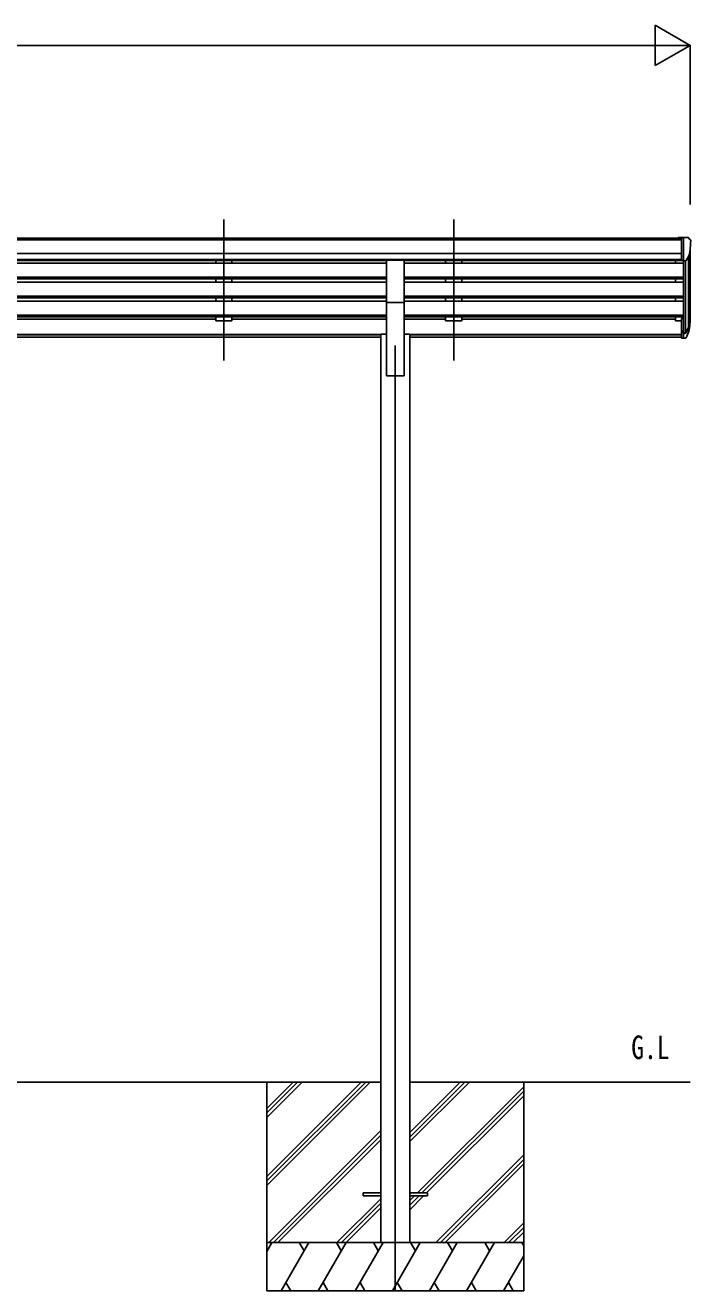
# Model space of a CAD drawing. Units: millimetres, scale not verified. Extents: x -10512 to 10512, y -7425 to 7425.
# Drawn here: x -714 to 1358, y -4162 to -221 of the extents above; entities that cross this region are included whole.
import ezdxf
from ezdxf.enums import TextEntityAlignment as Align

# ---------------------------------------------------------------- set-up
doc = ezdxf.new("R2010")
doc.units = ezdxf.units.MM
doc.header["$LTSCALE"] = 30
for name, color, linetype in [('0-2_USER1', 3, 'Continuous'), ('0-3_YKK_12', 2, 'Continuous'), ('0-4_YKK_13', 4, 'Continuous'), ('0-5_YKK_A1', 4, 'Continuous'), ('0-6_YKK_D', 6, 'Continuous')]:
    doc.layers.add(name, color=color, linetype=linetype)
doc.styles.add('ＭＳ ゴシック', font='')
doc.styles.get('ＭＳ ゴシック').set_extended_font_data('MS Gothic')

msp = doc.modelspace()

# ---------------------------------------------------------------- linework, layer by layer
at = {"layer": '0-3_YKK_12'}
for p, q in [((-96.45, -826.36), (-96.45, -1265.61)), ((-96.45, -826.36), (-96.45, -1265.61)), ((619.55, -826.36), (619.55, -1265.61)), ((619.55, -826.36), (619.55, -1265.61)), ((437.55, -1218.93), (437.55, -4162.5))]:
    msp.add_line(p, q, dxfattribs=at)
at = {"layer": '0-4_YKK_13'}
for p, q in [((1329.05, -882.11), (1319.05, -882.19)), ((1319.05, -883.71), (1319.05, -882.19)), ((1329.05, -954.09), (1329.05, -882.11)), ((1347.55, -882.11), (1329.05, -882.11)), ((1335.55, -955.09), (1335.55, -882.11)), ((1347.55, -882.11), (1349.88, -882.25)), ((1350.64, -882.67), (1354.71, -888.48)), ((1357.55, -891.48), (1357.55, -892.11)), ((1343.17, -953.28), (1352.45, -937.21)), ((410.05, -1084.53), (410.05, -952.74)), ((410.05, -952.74), (465.05, -952.74)), ((465.05, -1084.53), (465.05, -952.74)), ((1329.05, -954.09), (1335.55, -954.09)), ((1335.55, -955.09), (1340.76, -954.77)), ((410.05, -1084.53), (465.05, -1084.53)), ((1329.05, -1134.12), (1329.05, -1195.18)), ((1329.05, -1134.12), (1335.55, -1134.12)), ((1335.55, -1134.12), (1335.55, -1196)), ((1329.05, -1172.43), (1335.55, -1172.43)), ((1329.05, -1177.83), (1335.55, -1177.83)), ((1335.55, -1178.83), (1340.68, -1178.83)), ((1335.55, -1180.83), (1340.4, -1180.83)), ((1341.98, -1178.08), (1351.74, -1159.67)), ((1353.16, -1160.16), (1342.99, -1179.33)), ((1350.57, -1177.02), (1342.99, -1194.5)), ((1329.05, -1195.18), (1335.55, -1195.18)), ((1335.55, -1196), (1340.4, -1196)), ((337.55, -3858), (337.55, -3867)), ((337.55, -3858), (392.35, -3858)), ((482.75, -3858), (537.55, -3858)), ((537.55, -3858), (537.55, -3867)), ((337.55, -3867), (392.35, -3867)), ((482.75, -3867), (537.55, -3867))]:
    msp.add_line(p, q, dxfattribs=at)
for centre, radius, start, end in [((1349.82, -883.25), 1, 35, 86.5), ((1155.55, -892.11), 202, 347.09739, 0), ((1354.55, -891.48), 3, 0, 87), ((1340.58, -951.78), 3, 273.5, 330), ((1267.6, -1133.71), 88.05, 342.78929, 2.77608), ((1266.89, -1137.99), 89.07, 345.58812, 5.50424), ((1340.4, -1177.83), 3, 270, 330), ((1340.68, -1177.33), 1.5, 270, 330), ((1222.33, -1140.94), 133.22, 344.28698, 356.72013), ((1340.4, -1193), 3, 270, 330)]:
    msp.add_arc(centre, radius, start, end, dxfattribs=at)
at = {"layer": '0-5_YKK_A1'}
for p, q in [((1329.05, -883.71), (-2953.95, -883.71)), ((1329.05, -888.93), (-2953.95, -888.93)), ((1329.05, -932.46), (-2953.95, -932.46)), ((1350.58, -940.45), (1350.58, -1161.86)), ((1355.55, -920.46), (1355.55, -1129.46)), ((1329.05, -950.31), (-2953.95, -950.31)), ((410.05, -953.56), (-2034.95, -953.56)), ((410.05, -962.17), (-2034.95, -962.17)), ((-121.45, -953.56), (-121.45, -962.17)), ((-71.45, -953.56), (-71.45, -962.17)), ((1329.05, -953.66), (465.05, -953.66)), ((465.05, -962.17), (1335.55, -962.17)), ((594.55, -953.56), (594.55, -962.17)), ((644.55, -953.56), (644.55, -962.17)), ((1310.55, -953.56), (1310.55, -962.17)), ((1335.55, -955.09), (1335.55, -1141.22)), ((1341.55, -954.61), (1341.56, -1178.55)), ((410.05, -1005.82), (-2034.95, -1005.82)), ((410.05, -1007.01), (-2034.95, -1007.01)), ((410.05, -1011.35), (-2034.95, -1011.35)), ((410.05, -1021.36), (-2034.95, -1021.36)), ((-121.45, -1011.35), (-121.45, -1021.36)), ((-71.45, -1011.35), (-71.45, -1021.36)), ((465.05, -1005.82), (1335.55, -1005.82)), ((465.05, -1007.01), (1335.55, -1007.01)), ((465.05, -1011.35), (1335.55, -1011.35)), ((465.05, -1021.36), (1335.55, -1021.36)), ((594.55, -1011.35), (594.55, -1021.36)), ((644.55, -1011.35), (644.55, -1021.36)), ((1310.55, -1011.35), (1310.55, -1021.36)), ((410.05, -1065.01), (-2034.95, -1065.01)), ((410.05, -1066.2), (-2034.95, -1066.2)), ((410.05, -1070.54), (-2034.95, -1070.54)), ((410.05, -1080.55), (-2034.95, -1080.55)), ((-121.45, -1070.54), (-121.45, -1080.55)), ((-71.45, -1070.54), (-71.45, -1080.55)), ((410.05, -1084.53), (410.05, -1312.5)), ((465.05, -1065.01), (1335.55, -1065.01)), ((465.05, -1066.2), (1335.55, -1066.2)), ((465.05, -1070.54), (1335.55, -1070.54)), ((465.05, -1080.55), (1335.55, -1080.55)), ((465.05, -1084.53), (465.05, -1312.5)), ((594.55, -1070.54), (594.55, -1080.55)), ((644.55, -1070.54), (644.55, -1080.55)), ((1310.55, -1080.55), (1310.55, -1070.54)), ((410.05, -1124.2), (-2034.95, -1124.2)), ((410.05, -1125.39), (-2034.95, -1125.39)), ((410.05, -1129.72), (-2034.95, -1129.72)), ((-121.45, -1136.91), (-787.45, -1136.91)), ((-121.45, -1129.72), (-121.45, -1141.86)), ((-71.45, -1141.86), (-121.45, -1141.86)), ((-71.45, -1129.72), (-71.45, -1141.86)), ((410.05, -1136.91), (-71.45, -1136.91)), ((465.05, -1124.2), (1335.55, -1124.2)), ((465.05, -1125.39), (1335.55, -1125.39)), ((465.05, -1129.72), (1335.55, -1129.72)), ((465.05, -1136.91), (594.55, -1136.91)), ((594.55, -1129.72), (594.55, -1141.86)), ((644.55, -1141.86), (594.55, -1141.86)), ((644.55, -1129.72), (644.55, -1141.86)), ((1310.55, -1136.91), (644.55, -1136.91)), ((1310.55, -1129.72), (1310.55, -1141.86)), ((1310.55, -1141.86), (1329.05, -1141.86)), ((392.35, -1183.93), (-2017.25, -1183.93)), ((392.35, -1185.32), (-2017.25, -1185.32)), ((392.35, -1193.01), (-2017.25, -1193.01)), ((392.35, -1183.5), (392.35, -4012.5)), ((392.35, -1183.5), (410.05, -1183.5)), ((482.75, -1183.5), (465.05, -1183.5)), ((482.75, -1183.5), (482.75, -4012.5)), ((482.75, -1183.93), (1329.05, -1183.93)), ((482.75, -1185.32), (1329.05, -1185.32)), ((1329.05, -1193.01), (482.75, -1193.01)), ((410.05, -1312.5), (465.05, -1312.5)), ((-2017.25, -3512.5), (392.35, -3512.5)), ((37.55, -3512.5), (37.55, -4162.5)), ((37.55, -3806.68), (331.73, -3512.5)), ((37.55, -3820.82), (345.87, -3512.5)), ((37.55, -3834.96), (360.01, -3512.5)), ((37.55, -3622.83), (147.88, -3512.5)), ((37.55, -3608.69), (133.74, -3512.5)), ((37.55, -3594.55), (119.6, -3512.5)), ((482.75, -3512.5), (1355.55, -3512.5)), ((482.75, -3698.13), (668.38, -3512.5)), ((482.75, -3683.99), (654.24, -3512.5)), ((482.75, -3669.85), (640.1, -3512.5)), ((506.73, -3858), (837.55, -3527.18)), ((520.87, -3858), (837.55, -3541.32)), ((837.55, -3512.5), (837.55, -4162.5)), ((535.01, -3858), (837.55, -3555.46)), ((43.86, -4012.5), (392.35, -3664.01)), ((58, -4012.5), (392.35, -3678.15)), ((72.14, -4012.5), (392.35, -3692.29)), ((564.36, -4012.5), (837.55, -3739.31)), ((578.5, -4012.5), (837.55, -3753.45)), ((592.64, -4012.5), (837.55, -3767.59)), ((255.99, -4012.5), (392.35, -3876.14)), ((270.13, -4012.5), (392.35, -3890.28)), ((482.75, -3910.26), (526.01, -3867)), ((482.75, -3881.98), (497.73, -3867)), ((482.75, -3896.12), (511.87, -3867)), ((284.28, -4012.5), (392.35, -3904.43)), ((776.49, -4012.5), (837.55, -3951.44)), ((790.63, -4012.5), (837.55, -3965.58)), ((804.78, -4012.5), (837.55, -3979.73)), ((837.55, -4012.5), (37.55, -4012.5)), ((37.55, -4040), (53.43, -4012.5)), ((82.3, -4162.5), (168.9, -4012.5)), ((153.9, -4038.48), (138.9, -4012.5)), ((197.77, -4162.5), (284.37, -4012.5)), ((269.37, -4038.48), (254.37, -4012.5)), ((313.24, -4162.5), (399.84, -4012.5)), ((384.84, -4038.48), (369.84, -4012.5)), ((428.71, -4162.5), (515.31, -4012.5)), ((500.31, -4038.48), (485.31, -4012.5)), ((544.18, -4162.5), (630.78, -4012.5)), ((615.78, -4038.48), (600.78, -4012.5)), ((659.65, -4162.5), (746.25, -4012.5)), ((716.25, -4012.5), (731.25, -4038.48)), ((831.72, -4012.5), (837.55, -4022.6)), ((775.12, -4162.5), (837.55, -4054.36)), ((97.29, -4136.52), (112.29, -4162.5)), ((212.76, -4136.52), (227.76, -4162.5)), ((328.24, -4136.52), (343.24, -4162.5)), ((443.71, -4136.52), (458.7, -4162.5)), ((559.18, -4136.52), (574.17, -4162.5)), ((674.65, -4136.52), (689.64, -4162.5)), ((790.11, -4136.52), (805.11, -4162.5)), ((37.55, -4162.5), (837.55, -4162.5))]:
    msp.add_line(p, q, dxfattribs=at)
at = {"layer": '0-6_YKK_D'}
for p, q in [((1355.55, -283.71), (1247.3, -221.21)), ((1247.3, -221.21), (1247.3, -346.21)), ((-2855.45, -283.71), (1230.55, -283.71)), ((1355.55, -283.71), (1139.04, -283.71)), ((1355.55, -283.71), (1247.3, -346.21)), ((1355.55, -779.12), (1355.55, -282.71))]:
    msp.add_line(p, q, dxfattribs=at)

# ---------------------------------------------------------------- texts
at = {"layer": '0-2_USER1', "style": 'ＭＳ ゴシック', "width": 0.8}
msp.add_text('G.L', height=73.31, dxfattribs=at).set_placement((1172.5, -3463), align=Align.BOTTOM_LEFT)

doc.saveas('drawing.dxf')
